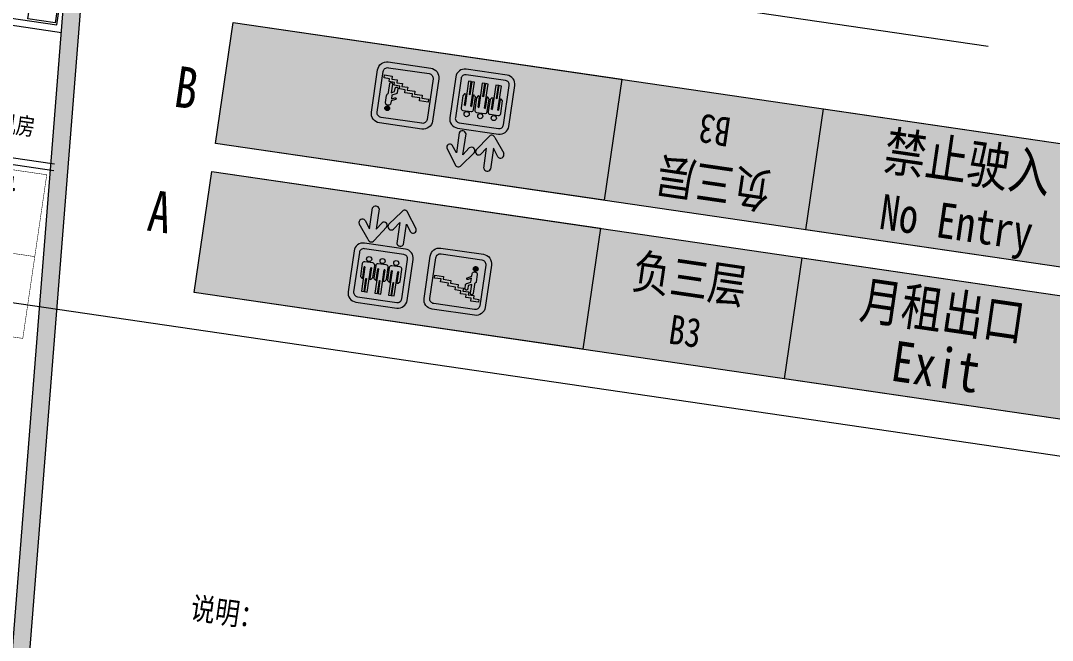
# Model space of a CAD drawing. Header units: inches. Extents: x -414268 to 632271, y -366004 to 318730.
# Drawn here: x 198749 to 228684, y 163386 to 181371 of the extents above; entities that cross this region are included whole.
import ezdxf

# ---------------------------------------------------------------- set-up
doc = ezdxf.new("R2010")
doc.units = ezdxf.units.IN
doc.header["$LTSCALE"] = 1200
doc.header["$MEASUREMENT"] = 0
doc.layers.get('0').update_dxf_attribs({"linetype": 'CONTINUOUS', "lineweight": 0})
for name, color, linetype, lineweight in [('0--挡车架', 7, 'CONTINUOUS', 0), ('0--灯箱字(黄底黑字)', 7, 'CONTINUOUS', 0), ('0-增加车位', 6, 'CONTINUOUS', 0), ('0－－车位', 4, 'CONTINUOUS', 0), ('COLUMN', 7, 'CONTINUOUS', 0), ('HATCH', 7, 'CONTINUOUS', 0), ('LEE-KT1', 7, 'CONTINUOUS', 0), ('PUB_TEXT', 7, 'CONTINUOUS', 0), ('WALL', 7, 'CONTINUOUS', 0)]:
    doc.layers.add(name, color=color, linetype=linetype, lineweight=lineweight)
doc.layers.add('0--灯箱--字', color=7, linetype='CONTINUOUS', lineweight=0, true_color=0xf7f7f7)
doc.layers.add('0-栋牌字体', color=7, linetype='CONTINUOUS', lineweight=0, true_color=0xf7f7f7)
doc.styles.add('-宋体', font='', dxfattribs={"width": 0.8})
doc.styles.add('-黑体', font='simhei.ttf', dxfattribs={"width": 0.8})
doc.styles.get('-宋体').set_extended_font_data('SimSun')

# ---------------------------------------------------------------- blocks, each defined once
blk = doc.blocks.new('A$C6F4820FC')
at = {"layer": '0--挡车架'}
h = blk.add_hatch(color=256, dxfattribs=at)
h.paths.add_polyline_path([(2018, 79, 0.395204), (2018, 169), (1617, 169), (1617, 79), (1684, 79)])
h.paths.add_polyline_path([(819, 169), (819, 79), (1217, 79), (1217, 169)])
h.paths.add_polyline_path([(418, 79), (418, 169), (351, 169), (18, 169, 0.395204), (18, 79)])
h = blk.add_hatch(color=256, dxfattribs=at)
h.paths.add_polyline_path([(1617, 169), (1684, 169), (1684, 249), (1617, 249)])
h.paths.add_polyline_path([(1639, 209, -1), (1663, 209, -1)], flags=16)
h.paths.add_polyline_path([(1617, 0), (1684, 0), (1684, 79), (1617, 79)])
h.paths.add_polyline_path([(1639, 40, -1), (1663, 40, -1)], flags=16)
h.paths.add_polyline_path([(351, 249), (351, 169), (418, 169), (418, 249)])
h.paths.add_polyline_path([(397, 209, 1), (372, 209, 1)], flags=16)
h.paths.add_polyline_path([(418, 79), (351, 79), (351, 0), (418, 0)])
h.paths.add_polyline_path([(372, 40, -1), (397, 40, -1)], flags=16)
h = blk.add_hatch(color=40, dxfattribs=at)
h.paths.add_polyline_path([(1217, 169), (1217, 79), (1617, 79), (1617, 169)])
h.paths.add_polyline_path([(819, 79), (819, 169), (418, 169), (418, 79)])
for p, q in [((18, 169), (418, 169)), ((18, 79), (418, 79)), ((819, 169), (1217, 169)), ((819, 79), (1217, 79)), ((1617, 169), (2018, 169)), ((1617, 79), (2018, 79))]:
    blk.add_line(p, q, dxfattribs=at)
for points in [[(418, 169), (351, 169), (351, 249), (418, 249)], [(418, 79), (351, 79), (351, 0), (418, 0)], [(1617, 169), (1684, 169), (1684, 249), (1617, 249)], [(1617, 79), (1684, 79), (1684, 0), (1617, 0)]]:
    blk.add_lwpolyline(points, close=True, dxfattribs=at)
at = {"layer": '0--挡车架', "color": 0}
for points in [[(819, 169), (819, 79), (418, 79), (418, 169)], [(1617, 169), (1617, 79), (1217, 79), (1217, 169)]]:
    blk.add_lwpolyline(points, close=True, dxfattribs=at)
at = {"layer": '0--挡车架'}
for centre in [(385, 209), (385, 40), (1651, 209), (1651, 40)]:
    blk.add_circle(centre, 12.1, dxfattribs=at)
for centre, start, end in [((66, 124), 136.8717, 223.1283), ((1970, 124), 316.8717, 43.1283)]:
    blk.add_arc(centre, 65.8, start, end, dxfattribs=at)
blk = doc.blocks.new('A$C001A7B1A')
at = {"layer": '0－－车位', "const_width": 15}
blk.add_lwpolyline([(2407, 5308), (7, 5308), (7, 7), (2407, 7)], close=True, dxfattribs=at)
at = {"layer": '0--挡车架'}
blk.add_blockref('A$C6F4820FC', (190, 883), dxfattribs=at)
blk = doc.blocks.new('A$C27BC456A')
blk.add_hatch(color=250).paths.add_polyline_path([(14885, 112856), (14885, 114956), (8330, 114956), (8330, 112856)])
at = {"color": 250}
blk.add_lwpolyline([(8330, 114956), (14885, 114956), (14885, 112856), (8330, 112856), (8330, 114956)], dxfattribs=at)
blk = doc.blocks.new('A$C744A17C1')
at = {"true_color": 0xf7f7f7}
h = blk.add_hatch(color=7, dxfattribs=at)
edge = h.paths.add_edge_path()
edge.add_line((-3036, 95701), (-4283, 95701))
edge.add_arc((-4283, 95427), 273, 90, 180)
edge.add_line((-4556, 95427), (-4556, 94185))
edge.add_arc((-4283, 94185), 273, 180, 270)
edge.add_line((-4283, 93912), (-3036, 93912))
edge.add_arc((-3036, 94185), 273, 270, 360)
edge.add_line((-2763, 94185), (-2763, 95427))
edge.add_arc((-3036, 95427), 273, 0, 90)
edge = h.paths.add_edge_path(flags=16)
edge.add_line((-3061, 95535), (-4258, 95535))
edge.add_arc((-4258, 95403), 132, 90, 180)
edge.add_line((-4390, 95403), (-4390, 94210))
edge.add_arc((-4258, 94210), 132, 180, 270)
edge.add_line((-4258, 94078), (-3061, 94078))
edge.add_arc((-3061, 94210), 132, 270, 360)
edge.add_line((-2928, 94210), (-2928, 95403))
edge.add_arc((-3061, 95403), 132, 0, 90)
for points in [[(-4106, 95186), (-4093, 95189), (-4081, 95195), (-4071, 95203), (-4063, 95213), (-4056, 95224), (-4052, 95236), (-4051, 95250), (-4052, 95263), (-4056, 95275), (-4063, 95286), (-4071, 95296), (-4081, 95304), (-4093, 95310), (-4106, 95314), (-4119, 95315), (-4134, 95314), (-4146, 95310), (-4158, 95304), (-4168, 95296), (-4176, 95286), (-4182, 95275), (-4187, 95263), (-4188, 95250), (-4187, 95236), (-4182, 95224), (-4176, 95213), (-4168, 95203), (-4158, 95195), (-4146, 95189), (-4133, 95186), (-4119, 95184)], [(-4150, 94529), (-4150, 94521), (-4147, 94514), (-4143, 94507), (-4138, 94502), (-4126, 94495), (-4111, 94492), (-4097, 94495), (-4091, 94497), (-4085, 94502), (-4080, 94507), (-4076, 94514), (-4074, 94521), (-4073, 94530), (-4073, 94786), (-3976, 94739), (-3975, 94643), (-3974, 94633), (-3972, 94625), (-3968, 94617), (-3963, 94612), (-3957, 94607), (-3951, 94604), (-3936, 94601), (-3922, 94603), (-3916, 94606), (-3910, 94611), (-3905, 94616), (-3901, 94623), (-3898, 94631), (-3898, 94641), (-3898, 94756), (-3900, 94770), (-3905, 94780), (-3913, 94789), (-3922, 94795), (-3922, 94795), (-4039, 94850), (-4039, 94962), (-3945, 94916), (-3932, 94912), (-3920, 94914), (-3911, 94919), (-3905, 94927), (-3902, 94936), (-3904, 94946), (-3910, 94955), (-3915, 94960), (-3922, 94963), (-4039, 95021), (-4039, 95091), (-4041, 95107), (-4046, 95120), (-4053, 95132), (-4063, 95141), (-4074, 95148), (-4086, 95154), (-4100, 95156), (-4114, 95158), (-4128, 95157), (-4142, 95154), (-4155, 95148), (-4166, 95141), (-4175, 95132), (-4183, 95121), (-4188, 95108), (-4190, 95093), (-4190, 94884), (-4189, 94874), (-4186, 94864), (-4177, 94847), (-4164, 94833), (-4150, 94822), (-4150, 94794)]]:
    blk.add_hatch(color=256).paths.add_polyline_path(points)
blk.add_hatch(color=7, dxfattribs=at).paths.add_polyline_path([(-2973, 94899), (-3229, 94898), (-3229, 94814), (-3456, 94813), (-3456, 94729), (-3683, 94728), (-3683, 94643), (-3849, 94643), (-3848, 94559), (-4016, 94558), (-4016, 94474), (-4177, 94473), (-4177, 94389), (-4338, 94388), (-4337, 94303), (-4113, 94304), (-4113, 94389), (-3952, 94389), (-3952, 94474), (-3789, 94474), (-3789, 94559), (-3621, 94559), (-3621, 94636), (-3621, 94644), (-3394, 94644), (-3395, 94729), (-3167, 94729), (-3168, 94814), (-2973, 94814)])
at = {"color": 7, "lineweight": 0, "ltscale": 5, "true_color": 0xf7f7f7}
for points in [[(-3036, 95701), (-4283, 95701, 0.414214), (-4556, 95427), (-4556, 94185, 0.414214), (-4283, 93912), (-3036, 93912, 0.414214), (-2763, 94185), (-2763, 95427, 0.414214)], [(-3061, 95535), (-4258, 95535, 0.414214), (-4390, 95403), (-4390, 94210, 0.414214), (-4258, 94078), (-3061, 94078, 0.414214), (-2928, 94210), (-2928, 95403, 0.414214)]]:
    blk.add_lwpolyline(points, format="xyb", close=True, dxfattribs=at)
at = {"color": 7, "true_color": 0xf7f7f7}
blk.add_lwpolyline([(-2972, 94814), (-2973, 94899), (-3229, 94898), (-3229, 94814), (-3456, 94813), (-3456, 94729), (-3683, 94728), (-3683, 94643), (-3849, 94643), (-3848, 94559), (-4016, 94558), (-4016, 94474), (-4177, 94473), (-4177, 94389), (-4338, 94388), (-4337, 94303), (-4113, 94304), (-4113, 94389), (-3952, 94389), (-3952, 94474), (-3789, 94474), (-3789, 94559), (-3621, 94559), (-3621, 94636), (-3621, 94644), (-3394, 94644), (-3395, 94729), (-3167, 94729), (-3168, 94814), (-2973, 94814), (-2973, 94899)], dxfattribs=at)
at = {"layer": '0-栋牌字体', "linetype": 'ByBlock'}
for points in [[(-4106, 95186), (-4093, 95189), (-4081, 95195), (-4071, 95203), (-4063, 95213), (-4056, 95224), (-4052, 95236), (-4051, 95250), (-4052, 95263), (-4056, 95275), (-4063, 95286), (-4071, 95296), (-4081, 95304), (-4093, 95310), (-4106, 95314), (-4119, 95315), (-4134, 95314), (-4146, 95310), (-4158, 95304), (-4168, 95296), (-4176, 95286), (-4182, 95275), (-4187, 95263), (-4188, 95250), (-4187, 95236), (-4182, 95224), (-4176, 95213), (-4168, 95203), (-4158, 95195), (-4146, 95189), (-4133, 95186), (-4119, 95184)], [(-4150, 94529), (-4150, 94521), (-4147, 94514), (-4143, 94507), (-4138, 94502), (-4126, 94495), (-4111, 94492), (-4097, 94495), (-4091, 94497), (-4085, 94502), (-4080, 94507), (-4076, 94514), (-4074, 94521), (-4073, 94530), (-4073, 94786), (-3976, 94739), (-3975, 94643), (-3974, 94633), (-3972, 94625), (-3968, 94617), (-3963, 94612), (-3957, 94607), (-3951, 94604), (-3936, 94601), (-3922, 94603), (-3916, 94606), (-3910, 94611), (-3905, 94616), (-3901, 94623), (-3898, 94631), (-3898, 94641), (-3898, 94756), (-3900, 94770), (-3905, 94780), (-3913, 94789), (-3922, 94795), (-3922, 94795), (-4039, 94850), (-4039, 94962), (-3945, 94916), (-3932, 94912), (-3920, 94914), (-3911, 94919), (-3905, 94927), (-3902, 94936), (-3904, 94946), (-3910, 94955), (-3915, 94960), (-3922, 94963), (-4039, 95021), (-4039, 95091), (-4041, 95107), (-4046, 95120), (-4053, 95132), (-4063, 95141), (-4074, 95148), (-4086, 95154), (-4100, 95156), (-4114, 95158), (-4128, 95157), (-4142, 95154), (-4155, 95148), (-4166, 95141), (-4175, 95132), (-4183, 95121), (-4188, 95108), (-4190, 95093), (-4190, 94884), (-4189, 94874), (-4186, 94864), (-4177, 94847), (-4164, 94833), (-4150, 94822), (-4150, 94794)]]:
    blk.add_lwpolyline(points, close=True, dxfattribs=at)

msp = doc.modelspace()

# ---------------------------------------------------------------- hatches: boundary and pattern name
for points in [[(216195.3, 179668.2), (204916.3, 181317.8), (204402.8, 177806.1), (215681.7, 176156.5)], [(215062.1, 171833.2), (215575.7, 175344.9), (204296.7, 176994.4), (203783.2, 173482.8)], [(220914.8, 170977.2), (231876.3, 169374.1), (232389.9, 172885.8), (221428.4, 174488.9)]]:
    msp.add_hatch(color=250).paths.add_polyline_path(points)
at = {"lineweight": 0, "ltscale": 5, "true_color": 0xf7f7f7}
h = msp.add_hatch(color=7, dxfattribs=at)
edge = h.paths.add_edge_path(flags=0)
edge.add_arc((212477.4, 178542.7), 74, 351.6794, 711.6794, ccw=False)
edge = h.paths.add_edge_path(flags=0)
edge.add_arc((212085.7, 178599.9), 74, 351.6794, 711.6794, ccw=False)
edge = h.paths.add_edge_path(flags=0)
edge.add_arc((211690.2, 178657.8), 74, 351.6794, 711.6794, ccw=False)
edge = h.paths.add_edge_path()
edge.add_line((211423.6, 178252.9), (212614.7, 178078.7))
edge.add_arc((212652.9, 178339.8), 263.9, 621.6794, 711.6794)
edge.add_line((212914, 178301.6), (213087.6, 179488.6))
edge.add_arc((212826.5, 179526.8), 263.9, 711.6794, 801.6794)
edge.add_line((212864.6, 179787.9), (211673.6, 179962.1))
edge.add_arc((211635.4, 179701), 263.9, 441.6794, 531.6794)
edge.add_line((211374.3, 179739.2), (211200.7, 178552.2))
edge.add_arc((211461.8, 178514), 263.9, 531.6794, 621.6794)
edge = h.paths.add_edge_path(flags=16)
edge.add_line((211470.5, 178407.7), (212614.1, 178240.4))
edge.add_arc((212632.6, 178367), 128, 621.6794, 711.6794)
edge.add_line((212759.2, 178348.5), (212925.9, 179488))
edge.add_arc((212799.2, 179506.6), 128, 711.6794, 801.6794)
edge.add_line((212817.8, 179633.2), (211674.2, 179800.4))
edge.add_arc((211655.7, 179673.8), 128, 441.6794, 531.6794)
edge.add_line((211529, 179692.3), (211362.4, 178552.8))
edge.add_arc((211489, 178534.3), 128, 531.6794, 621.6794)
edge = h.paths.add_edge_path(flags=0)
edge.add_line((212599.5, 178770.9), (212617.5, 178768.3))
edge.add_line((212617.5, 178768.3), (212664.1, 179086.6))
edge.add_arc((212672, 179085.5), 8, 441.6794, 531.6794, ccw=False)
edge.add_line((212673.1, 179093.4), (212689.8, 179091))
edge.add_arc((212688.6, 179083.1), 8, 399.75941, 441.6794, ccw=False)
edge.add_line((212694.8, 179088.2), (212703, 179078.2))
edge.add_line((212703, 179078.2), (212730, 179045.8))
edge.add_arc((212723.9, 179040.6), 8, 351.6794, 399.75941, ccw=False)
edge.add_line((212731.8, 179039.5), (212678, 178671.9))
edge.add_arc((212614.7, 178681.2), 64, 621.6794, 711.6794, ccw=False)
edge.add_line((212605.5, 178617.9), (212370.2, 178652.3))
edge.add_arc((212379.4, 178715.6), 64, 531.6794, 621.6794, ccw=False)
edge.add_line((212316.1, 178724.9), (212367.7, 179077.6))
edge.add_line((212367.7, 179077.6), (212417.8, 179127.4))
edge.add_arc((212423.4, 179121.8), 8, 441.6794, 494.85909, ccw=False)
edge.add_line((212424.6, 179129.7), (212451.6, 179125.7))
edge.add_arc((212450.4, 179117.8), 8, 351.6794, 441.6794, ccw=False)
edge.add_line((212458.3, 179116.7), (212411.7, 178798))
edge.add_line((212411.7, 178798), (212430.9, 178795.2))
edge.add_line((212430.9, 178795.2), (212533.7, 179497.9))
edge.add_line((212533.7, 179497.9), (212610.6, 179486.7))
edge.add_line((212610.6, 179486.7), (212555.2, 179108.3))
edge.add_line((212555.2, 179108.3), (212569.8, 179106.2))
edge.add_line((212569.8, 179106.2), (212625.1, 179484.6))
edge.add_line((212625.1, 179484.6), (212702.2, 179473.3))
edge.add_line((212702.2, 179473.3), (212599.5, 178770.9))
edge = h.paths.add_edge_path(flags=0)
edge.add_line((212207.8, 178828.2), (212225.9, 178825.6))
edge.add_line((212225.9, 178825.6), (212272.4, 179143.9))
edge.add_arc((212280.4, 179142.8), 8, 441.6794, 531.6794, ccw=False)
edge.add_line((212281.5, 179150.7), (212298.2, 179148.2))
edge.add_arc((212297, 179140.3), 8, 399.75941, 441.6794, ccw=False)
edge.add_line((212303.1, 179145.4), (212311.4, 179135.5))
edge.add_line((212311.4, 179135.5), (212338.4, 179103))
edge.add_arc((212332.3, 179097.9), 8, 351.6794, 399.75941, ccw=False)
edge.add_line((212340.2, 179096.8), (212286.4, 178729.2))
edge.add_arc((212223.1, 178738.5), 64, 621.6794, 711.6794, ccw=False)
edge.add_line((212213.9, 178675.2), (211978.5, 178709.6))
edge.add_arc((211987.8, 178772.9), 64, 531.6794, 621.6794, ccw=False)
edge.add_line((211924.5, 178782.1), (211976.1, 179134.9))
edge.add_line((211976.1, 179134.9), (212026.2, 179184.7))
edge.add_arc((212031.8, 179179), 8, 441.6794, 494.85909, ccw=False)
edge.add_line((212033, 179186.9), (212060, 179183))
edge.add_arc((212058.8, 179175.1), 8, 351.6794, 441.6794, ccw=False)
edge.add_line((212066.7, 179173.9), (212020.1, 178855.2))
edge.add_line((212020.1, 178855.2), (212039.3, 178852.4))
edge.add_line((212039.3, 178852.4), (212142.1, 179555.2))
edge.add_line((212142.1, 179555.2), (212219, 179544))
edge.add_line((212219, 179544), (212163.6, 179165.6))
edge.add_line((212163.6, 179165.6), (212178.2, 179163.5))
edge.add_line((212178.2, 179163.5), (212233.5, 179541.8))
edge.add_line((212233.5, 179541.8), (212310.6, 179530.6))
edge.add_line((212310.6, 179530.6), (212207.8, 178828.2))
edge = h.paths.add_edge_path(flags=0)
edge.add_line((211812.7, 178886), (211830.7, 178883.3))
edge.add_line((211830.7, 178883.3), (211877.3, 179201.7))
edge.add_arc((211885.2, 179200.6), 8, 441.6794, 531.6794, ccw=False)
edge.add_line((211886.3, 179208.5), (211903, 179206))
edge.add_arc((211901.8, 179198.1), 8, 399.75941, 441.6794, ccw=False)
edge.add_line((211908, 179203.2), (211916.3, 179193.3))
edge.add_line((211916.3, 179193.3), (211943.2, 179160.8))
edge.add_arc((211937.1, 179155.7), 8, 351.6794, 399.75941, ccw=False)
edge.add_line((211945, 179154.6), (211891.3, 178787))
edge.add_arc((211828, 178796.3), 64, 621.6794, 711.6794, ccw=False)
edge.add_line((211818.7, 178733), (211583.4, 178767.4))
edge.add_arc((211592.6, 178830.7), 64, 531.6794, 621.6794, ccw=False)
edge.add_line((211529.3, 178839.9), (211580.9, 179192.7))
edge.add_line((211580.9, 179192.7), (211631, 179242.5))
edge.add_arc((211636.6, 179236.8), 8, 441.6794, 494.85909, ccw=False)
edge.add_line((211637.8, 179244.7), (211664.8, 179240.8))
edge.add_arc((211663.6, 179232.9), 8, 351.6794, 441.6794, ccw=False)
edge.add_line((211671.5, 179231.7), (211624.9, 178913))
edge.add_line((211624.9, 178913), (211644.1, 178910.2))
edge.add_line((211644.1, 178910.2), (211746.9, 179613))
edge.add_line((211746.9, 179613), (211823.8, 179601.8))
edge.add_line((211823.8, 179601.8), (211768.5, 179223.4))
edge.add_line((211768.5, 179223.4), (211783, 179221.2))
edge.add_line((211783, 179221.2), (211838.3, 179599.6))
edge.add_line((211838.3, 179599.6), (211915.4, 179588.4))
edge.add_line((211915.4, 179588.4), (211812.7, 178886))
at = {"lineweight": 0, "ltscale": 5}
for points in [[(221534.4, 175300.6), (215681.7, 176156.5), (216195.3, 179668.2), (222048, 178812.2)], [(215575.7, 175344.9), (221428.4, 174488.9), (220914.8, 170977.2), (215062.1, 171833.2)]]:
    msp.add_hatch(color=152, dxfattribs=at).paths.add_polyline_path(points)
at = {"lineweight": 0, "ltscale": 5, "true_color": 0xf7f7f7}
for points in [[(211530, 177169.7, -0.6624751), (211356.7, 177195), (211116.6, 177667.2, -0.8769134), (211273.8, 177753), (211390.8, 177531.1), (211476.1, 178114.3, -0.7104157), (211672, 178085.7), (211583, 177477.4), (211767.7, 177676.3, -0.9042848), (211906.6, 177532.1)], [(212764.4, 177520.4, -0.9042848), (212590, 177422), (212470, 177665.5), (212381, 177057.2, -0.7104157), (212185.1, 177085.9), (212270.4, 177669), (212094.8, 177490, -0.8769134), (211968.7, 177617.2), (212334, 178000.8, -0.6624751), (212507.3, 177975.5)], [(208573.2, 175472.4, -0.9042848), (208747.5, 175570.9), (208867.5, 175327.4), (208956.5, 175935.7, -0.7104157), (209152.4, 175907), (209067.1, 175323.9), (209242.7, 175502.9, -0.8769134), (209368.8, 175375.7), (209003.5, 174992.1, -0.6624751), (208830.2, 175017.4)], [(209807.5, 175823.2, -0.6624751), (209980.8, 175797.8), (210221, 175325.7, -0.8769134), (210063.7, 175239.9), (209946.8, 175461.7), (209861.5, 174878.6, -0.7104157), (209665.6, 174907.2), (209754.5, 175515.5), (209569.8, 175316.6, -0.9042848), (209431, 175460.8)]]:
    msp.add_hatch(color=7, dxfattribs=at).paths.add_polyline_path(points)
h = msp.add_hatch(color=7, dxfattribs=at)
edge = h.paths.add_edge_path(flags=0)
edge.add_arc((208860.2, 174450.2), 74, 531.6794, 891.6794, ccw=False)
edge = h.paths.add_edge_path(flags=0)
edge.add_arc((209251.8, 174392.9), 74, 531.6794, 891.6794, ccw=False)
edge = h.paths.add_edge_path(flags=0)
edge.add_arc((209647.3, 174335.1), 74, 531.6794, 891.6794, ccw=False)
edge = h.paths.add_edge_path()
edge.add_line((209913.9, 174740), (208722.8, 174914.2))
edge.add_arc((208684.7, 174653.1), 263.9, 801.6794, 891.6794)
edge.add_line((208423.5, 174691.3), (208249.9, 173504.3))
edge.add_arc((208511.1, 173466.1), 263.9, 891.6794, 981.6794)
edge.add_line((208472.9, 173204.9), (209663.9, 173030.7))
edge.add_arc((209702.1, 173291.9), 263.9, 621.6794, 711.6794)
edge.add_line((209963.3, 173253.7), (210136.9, 174440.7))
edge.add_arc((209875.7, 174478.9), 263.9, 711.6794, 801.6794)
edge = h.paths.add_edge_path(flags=16)
edge.add_line((209867, 174585.2), (208723.4, 174752.5))
edge.add_arc((208704.9, 174625.9), 128, 801.6794, 891.6794)
edge.add_line((208578.3, 174644.4), (208411.7, 173504.8))
edge.add_arc((208538.3, 173486.3), 128, 891.6794, 981.6794)
edge.add_line((208519.8, 173359.7), (209663.3, 173192.5))
edge.add_arc((209681.9, 173319.1), 128, 621.6794, 711.6794)
edge.add_line((209808.5, 173300.6), (209975.1, 174440.1))
edge.add_arc((209848.5, 174458.6), 128, 711.6794, 801.6794)
edge = h.paths.add_edge_path(flags=0)
edge.add_line((208738.1, 174222), (208720, 174224.6))
edge.add_line((208720, 174224.6), (208673.5, 173906.2))
edge.add_arc((208665.5, 173907.4), 8, 621.6794, 711.6794, ccw=False)
edge.add_line((208664.4, 173899.5), (208647.8, 173901.9))
edge.add_arc((208648.9, 173909.8), 8, 579.75941, 621.6794, ccw=False)
edge.add_line((208642.8, 173904.7), (208634.5, 173914.7))
edge.add_line((208634.5, 173914.7), (208607.5, 173947.1))
edge.add_arc((208613.6, 173952.2), 8, 531.6794, 579.75941, ccw=False)
edge.add_line((208605.7, 173953.4), (208659.5, 174320.9))
edge.add_arc((208722.8, 174311.7), 64, 801.6794, 891.6794, ccw=False)
edge.add_line((208732, 174375), (208967.4, 174340.6))
edge.add_arc((208958.1, 174277.3), 64, 711.6794, 801.6794, ccw=False)
edge.add_line((209021.4, 174268), (208969.8, 173915.3))
edge.add_line((208969.8, 173915.3), (208919.7, 173865.5))
edge.add_arc((208914.1, 173871.1), 8, 621.6794, 674.85909, ccw=False)
edge.add_line((208912.9, 173863.2), (208885.9, 173867.2))
edge.add_arc((208887.1, 173875.1), 8, 531.6794, 621.6794, ccw=False)
edge.add_line((208879.2, 173876.2), (208925.8, 174194.9))
edge.add_line((208925.8, 174194.9), (208906.6, 174197.7))
edge.add_line((208906.6, 174197.7), (208803.8, 173494.9))
edge.add_line((208803.8, 173494.9), (208726.9, 173506.2))
edge.add_line((208726.9, 173506.2), (208782.3, 173884.6))
edge.add_line((208782.3, 173884.6), (208767.7, 173886.7))
edge.add_line((208767.7, 173886.7), (208712.4, 173508.3))
edge.add_line((208712.4, 173508.3), (208635.3, 173519.6))
edge.add_line((208635.3, 173519.6), (208738.1, 174222))
edge = h.paths.add_edge_path(flags=0)
edge.add_line((209129.7, 174164.7), (209111.6, 174167.3))
edge.add_line((209111.6, 174167.3), (209065.1, 173849))
edge.add_arc((209057.2, 173850.1), 8, 621.6794, 711.6794, ccw=False)
edge.add_line((209056, 173842.2), (209039.4, 173844.6))
edge.add_arc((209040.5, 173852.6), 8, 579.75941, 621.6794, ccw=False)
edge.add_line((209034.4, 173847.4), (209026.1, 173857.4))
edge.add_line((209026.1, 173857.4), (208999.1, 173889.8))
edge.add_arc((209005.2, 173895), 8, 531.6794, 579.75941, ccw=False)
edge.add_line((208997.3, 173896.1), (209051.1, 174263.7))
edge.add_arc((209114.4, 174254.4), 64, 801.6794, 891.6794, ccw=False)
edge.add_line((209123.6, 174317.7), (209359, 174283.3))
edge.add_arc((209349.7, 174220), 64, 711.6794, 801.6794, ccw=False)
edge.add_line((209413, 174210.7), (209361.4, 173858))
edge.add_line((209361.4, 173858), (209311.3, 173808.2))
edge.add_arc((209305.7, 173813.9), 8, 621.6794, 674.85909, ccw=False)
edge.add_line((209304.5, 173805.9), (209277.6, 173809.9))
edge.add_arc((209278.7, 173817.8), 8, 531.6794, 621.6794, ccw=False)
edge.add_line((209270.8, 173819), (209317.4, 174137.6))
edge.add_line((209317.4, 174137.6), (209298.2, 174140.4))
edge.add_line((209298.2, 174140.4), (209195.4, 173437.7))
edge.add_line((209195.4, 173437.7), (209118.5, 173448.9))
edge.add_line((209118.5, 173448.9), (209173.9, 173827.3))
edge.add_line((209173.9, 173827.3), (209159.3, 173829.4))
edge.add_line((209159.3, 173829.4), (209104, 173451))
edge.add_line((209104, 173451), (209027, 173462.3))
edge.add_line((209027, 173462.3), (209129.7, 174164.7))
edge = h.paths.add_edge_path(flags=0)
edge.add_line((209524.9, 174106.9), (209506.8, 174109.5))
edge.add_line((209506.8, 174109.5), (209460.2, 173791.2))
edge.add_arc((209452.3, 173792.3), 8, 621.6794, 711.6794, ccw=False)
edge.add_line((209451.2, 173784.4), (209434.5, 173786.9))
edge.add_arc((209435.7, 173794.8), 8, 579.75941, 621.6794, ccw=False)
edge.add_line((209429.5, 173789.7), (209421.3, 173799.6))
edge.add_line((209421.3, 173799.6), (209394.3, 173832.1))
edge.add_arc((209400.4, 173837.2), 8, 531.6794, 579.75941, ccw=False)
edge.add_line((209392.5, 173838.3), (209446.3, 174205.9))
edge.add_arc((209509.6, 174196.6), 64, 801.6794, 891.6794, ccw=False)
edge.add_line((209518.8, 174259.9), (209754.1, 174225.5))
edge.add_arc((209744.9, 174162.2), 64, 711.6794, 801.6794, ccw=False)
edge.add_line((209808.2, 174152.9), (209756.6, 173800.2))
edge.add_line((209756.6, 173800.2), (209706.5, 173750.4))
edge.add_arc((209700.9, 173756.1), 8, 621.6794, 674.85909, ccw=False)
edge.add_line((209699.7, 173748.1), (209672.7, 173752.1))
edge.add_arc((209673.9, 173760), 8, 531.6794, 621.6794, ccw=False)
edge.add_line((209666, 173761.2), (209712.6, 174079.8))
edge.add_line((209712.6, 174079.8), (209693.4, 174082.6))
edge.add_line((209693.4, 174082.6), (209590.6, 173379.9))
edge.add_line((209590.6, 173379.9), (209513.7, 173391.1))
edge.add_line((209513.7, 173391.1), (209569.1, 173769.5))
edge.add_line((209569.1, 173769.5), (209554.5, 173771.6))
edge.add_line((209554.5, 173771.6), (209499.2, 173393.3))
edge.add_line((209499.2, 173393.3), (209422.1, 173404.5))
edge.add_line((209422.1, 173404.5), (209524.9, 174106.9))
at = {"layer": '0--灯箱--字'}
for points in [[(205476.2, 179584.9), (205972.8, 178964.6), (206466.2, 178892.4), (206133.4, 179308.1), (207273, 179141.4), (207324.7, 179495.3), (206185.2, 179662), (206623, 179964.9), (206129.7, 180037.1)], [(204844.2, 175263.4), (205340.8, 174643.1), (205834.1, 174570.9), (205501.4, 174986.5), (206640.9, 174819.9), (206692.7, 175173.8), (205553.2, 175340.5), (205991, 175643.4), (205497.7, 175715.5)]]:
    msp.add_hatch(color=256, dxfattribs=at).paths.add_polyline_path(points)
at = {"layer": 'HATCH'}
h = msp.add_hatch(color=256, dxfattribs=at)
edge = h.paths.add_edge_path()
edge.add_line((194597.4, 107341.2), (200599.8, 183104.9))
edge.add_line((200599.8, 183104.9), (125182.7, 194134.8))
edge.add_arc((122486.1, 278690), 84598.2, 258.82023, 271.826634, ccw=False)
edge.add_arc((860898.9, 150283.3), 756180.3, 176.5569181, 182.0416388)
edge.add_arc((115192.3, 123700), 10000, 182.04164, 261.67951)
edge.add_line((113745.2, 113805.3), (188891.3, 102815.2))
edge.add_line((188891.3, 102815.2), (194597.4, 107341.2))
edge = h.paths.add_edge_path(flags=16)
edge.add_line((194116.2, 107597.7), (200064.4, 182677.9))
edge.add_line((200064.4, 182677.9), (125154.2, 193633.7))
edge.add_arc((122486.1, 278690), 85098.2, 259.205676, 271.796702, ccw=False)
edge.add_arc((860898.9, 150283.3), 755680.3, 176.6001817, 182.0416388)
edge.add_arc((115192.3, 123700), 9500, 182.04164, 261.67951)
edge.add_line((113817.5, 114300), (188749.8, 103341.2))
edge.add_line((188749.8, 103341.2), (194116.2, 107597.7))

# ---------------------------------------------------------------- linework, layer by layer
at = {"color": 7, "lineweight": 0, "ltscale": 5, "true_color": 0xf7f7f7}
for p, q in [((211746.9, 179613), (211644.1, 178910.2)), ((211823.8, 179601.8), (211746.9, 179613)), ((211768.5, 179223.4), (211823.8, 179601.8)), ((211838.3, 179599.6), (211783, 179221.2)), ((211812.7, 178886), (211915.4, 179588.4)), ((211915.4, 179588.4), (211838.3, 179599.6)), ((212142.1, 179555.2), (212039.3, 178852.4)), ((212219, 179544), (212142.1, 179555.2)), ((212163.6, 179165.6), (212219, 179544)), ((212233.5, 179541.8), (212178.2, 179163.5)), ((212207.8, 178828.2), (212310.6, 179530.6)), ((212310.6, 179530.6), (212233.5, 179541.8)), ((212533.7, 179497.9), (212430.9, 178795.2)), ((212610.6, 179486.7), (212533.7, 179497.9)), ((212555.2, 179108.3), (212610.6, 179486.7)), ((212625.1, 179484.6), (212569.8, 179106.2)), ((212599.5, 178770.9), (212702.2, 179473.3)), ((212702.2, 179473.3), (212625.1, 179484.6)), ((211580.9, 179192.7), (211529.3, 178839.9)), ((211631, 179242.5), (211580.9, 179192.7)), ((211624.9, 178913), (211671.5, 179231.7)), ((211664.8, 179240.8), (211637.8, 179244.7)), ((211783, 179221.2), (211768.5, 179223.4)), ((211877.3, 179201.7), (211830.7, 178883.3)), ((211903, 179206), (211886.3, 179208.5)), ((211891.3, 178787), (211945, 179154.6)), ((211916.3, 179193.3), (211908, 179203.2)), ((211943.2, 179160.8), (211916.3, 179193.3)), ((211976.1, 179134.9), (211924.5, 178782.1)), ((212026.2, 179184.7), (211976.1, 179134.9)), ((212020.1, 178855.2), (212066.7, 179173.9)), ((212060, 179183), (212033, 179186.9)), ((212178.2, 179163.5), (212163.6, 179165.6)), ((212272.4, 179143.9), (212225.9, 178825.6)), ((212298.2, 179148.2), (212281.5, 179150.7)), ((212286.4, 178729.2), (212340.2, 179096.8)), ((212311.4, 179135.5), (212303.1, 179145.4)), ((212338.4, 179103), (212311.4, 179135.5)), ((212367.7, 179077.6), (212316.1, 178724.9)), ((212417.8, 179127.4), (212367.7, 179077.6)), ((212411.7, 178798), (212458.3, 179116.7)), ((212451.6, 179125.7), (212424.6, 179129.7)), ((212569.8, 179106.2), (212555.2, 179108.3)), ((212664.1, 179086.6), (212617.5, 178768.3)), ((212689.8, 179091), (212673.1, 179093.4)), ((212678, 178671.9), (212731.8, 179039.5)), ((212703, 179078.2), (212694.8, 179088.2)), ((212730, 179045.8), (212703, 179078.2)), ((211583.4, 178767.4), (211818.7, 178733)), ((211624.9, 178913), (211644.1, 178910.2)), ((211812.7, 178886), (211830.7, 178883.3)), ((212020.1, 178855.2), (212039.3, 178852.4)), ((212207.8, 178828.2), (212225.9, 178825.6)), ((212411.7, 178798), (212430.9, 178795.2)), ((212599.5, 178770.9), (212617.5, 178768.3)), ((211978.5, 178709.6), (212213.9, 178675.2)), ((212370.2, 178652.3), (212605.5, 178617.9)), ((208659.5, 174320.9), (208605.7, 173953.4)), ((208738.1, 174222), (208635.3, 173519.6)), ((208673.5, 173906.2), (208720, 174224.6)), ((208738.1, 174222), (208720, 174224.6)), ((208967.4, 174340.6), (208732, 174375)), ((208969.8, 173915.3), (209021.4, 174268)), ((209051.1, 174263.7), (208997.3, 173896.1)), ((209359, 174283.3), (209123.6, 174317.7)), ((209754.1, 174225.5), (209518.8, 174259.9)), ((208607.5, 173947.1), (208634.5, 173914.7)), ((208803.8, 173494.9), (208906.6, 174197.7)), ((208925.8, 174194.9), (208879.2, 173876.2)), ((208925.8, 174194.9), (208906.6, 174197.7)), ((209129.7, 174164.7), (209027, 173462.3)), ((209065.1, 173849), (209111.6, 174167.3)), ((209129.7, 174164.7), (209111.6, 174167.3)), ((209195.4, 173437.7), (209298.2, 174140.4)), ((209317.4, 174137.6), (209270.8, 173819)), ((209317.4, 174137.6), (209298.2, 174140.4)), ((209361.4, 173858), (209413, 174210.7)), ((209446.3, 174205.9), (209392.5, 173838.3)), ((209524.9, 174106.9), (209422.1, 173404.5)), ((209460.2, 173791.2), (209506.8, 174109.5)), ((209524.9, 174106.9), (209506.8, 174109.5)), ((209590.6, 173379.9), (209693.4, 174082.6)), ((209712.6, 174079.8), (209666, 173761.2)), ((209712.6, 174079.8), (209693.4, 174082.6)), ((209756.6, 173800.2), (209808.2, 174152.9)), ((208634.5, 173914.7), (208642.8, 173904.7)), ((208647.8, 173901.9), (208664.4, 173899.5)), ((208712.4, 173508.3), (208767.7, 173886.7)), ((208782.3, 173884.6), (208726.9, 173506.2)), ((208767.7, 173886.7), (208782.3, 173884.6)), ((208885.9, 173867.2), (208912.9, 173863.2)), ((208919.7, 173865.5), (208969.8, 173915.3)), ((208999.1, 173889.8), (209026.1, 173857.4)), ((209026.1, 173857.4), (209034.4, 173847.4)), ((209039.4, 173844.6), (209056, 173842.2)), ((209104, 173451), (209159.3, 173829.4)), ((209173.9, 173827.3), (209118.5, 173448.9)), ((209159.3, 173829.4), (209173.9, 173827.3)), ((209277.6, 173809.9), (209304.5, 173805.9)), ((209311.3, 173808.2), (209361.4, 173858)), ((209394.3, 173832.1), (209421.3, 173799.6)), ((209421.3, 173799.6), (209429.5, 173789.7)), ((209434.5, 173786.9), (209451.2, 173784.4)), ((209499.2, 173393.3), (209554.5, 173771.6)), ((209569.1, 173769.5), (209513.7, 173391.1)), ((209554.5, 173771.6), (209569.1, 173769.5)), ((209672.7, 173752.1), (209699.7, 173748.1)), ((209706.5, 173750.4), (209756.6, 173800.2)), ((208635.3, 173519.6), (208712.4, 173508.3)), ((208726.9, 173506.2), (208803.8, 173494.9)), ((209027, 173462.3), (209104, 173451)), ((209118.5, 173448.9), (209195.4, 173437.7)), ((209422.1, 173404.5), (209499.2, 173393.3)), ((209513.7, 173391.1), (209590.6, 173379.9))]:
    msp.add_line(p, q, dxfattribs=at)
at = {"color": 6}
for points in [[(179397.8, 178832.8), (198724.4, 184742.1), (226817.5, 180633.4)], [(192475.4, 174068.2), (231723.3, 168328.1)]]:
    msp.add_lwpolyline(points, dxfattribs=at)
at = {"color": 250}
for points in [[(232495.9, 173697.4), (204402.8, 177806.1), (204916.3, 181317.8), (233009.5, 177209.1), (232495.9, 173697.4)], [(215681.7, 176156.5), (204402.8, 177806.1), (204916.3, 181317.8), (216195.3, 179668.2), (215681.7, 176156.5)], [(215681.7, 176156.5), (204402.8, 177806.1), (204916.3, 181317.8), (216195.3, 179668.2), (215681.7, 176156.5)], [(204296.7, 176994.4), (232389.9, 172885.8), (231876.3, 169374.1), (203783.2, 173482.8), (204296.7, 176994.4)], [(204296.7, 176994.4), (215575.7, 175344.9), (215062.1, 171833.2), (203783.2, 173482.8), (204296.7, 176994.4)], [(221428.4, 174488.9), (232389.9, 172885.8), (231876.3, 169374.1), (220914.8, 170977.2), (221428.4, 174488.9)], [(221428.4, 174488.9), (232389.9, 172885.8), (231876.3, 169374.1), (220914.8, 170977.2), (221428.4, 174488.9)]]:
    msp.add_lwpolyline(points, dxfattribs=at)
at = {"color": 7, "lineweight": 0, "ltscale": 5, "true_color": 0xf7f7f7}
for points in [[(211423.6, 178252.9), (212614.7, 178078.7, 0.4142136), (212914, 178301.6), (213087.6, 179488.6, 0.4142136), (212864.6, 179787.9), (211673.6, 179962.1, 0.4142136), (211374.3, 179739.2), (211200.7, 178552.2, 0.4142136)], [(211470.5, 178407.7), (212614.1, 178240.4, 0.4142136), (212759.2, 178348.5), (212925.9, 179488, 0.4142136), (212817.8, 179633.2), (211674.2, 179800.4, 0.4142136), (211529, 179692.3), (211362.4, 178552.8, 0.4142136)], [(209913.9, 174740), (208722.8, 174914.2, 0.4142136), (208423.5, 174691.3), (208249.9, 173504.3, 0.4142136), (208472.9, 173204.9), (209663.9, 173030.7, 0.4142136), (209963.3, 173253.7), (210136.9, 174440.7, 0.4142136)], [(209867, 174585.2), (208723.4, 174752.5, 0.4142136), (208578.3, 174644.4), (208411.7, 173504.8, 0.4142136), (208519.8, 173359.7), (209663.3, 173192.5, 0.4142136), (209808.5, 173300.6), (209975.1, 174440.1, 0.4142136)]]:
    msp.add_lwpolyline(points, format="xyb", close=True, dxfattribs=at)
for centre in [(211690.2, 178657.8), (212085.7, 178599.9), (212477.4, 178542.7), (208860.2, 174450.2), (209251.8, 174392.9), (209647.3, 174335.1)]:
    msp.add_circle(centre, 74, dxfattribs=at)
for centre, radius, start, end in [((211636.6, 179236.8), 8, 81.6794, 134.85909), ((211663.6, 179232.9), 8, 351.6794, 81.6794), ((211885.2, 179200.6), 8, 81.6794, 171.6794), ((211901.8, 179198.1), 8, 39.75941, 81.6794), ((211937.1, 179155.7), 8, 351.6794, 39.75941), ((212031.8, 179179), 8, 81.6794, 134.85909), ((212058.8, 179175.1), 8, 351.6794, 81.6794), ((212280.4, 179142.8), 8, 81.6794, 171.6794), ((212297, 179140.3), 8, 39.75941, 81.6794), ((212332.3, 179097.9), 8, 351.6794, 39.75941), ((212423.4, 179121.8), 8, 81.6794, 134.85909), ((212450.4, 179117.8), 8, 351.6794, 81.6794), ((212672, 179085.5), 8, 81.6794, 171.6794), ((212688.6, 179083.1), 8, 39.75941, 81.6794), ((212723.9, 179040.6), 8, 351.6794, 39.75941), ((211592.6, 178830.7), 64, 171.6794, 261.6794), ((211828, 178796.3), 64, 261.6794, 351.6794), ((211987.8, 178772.9), 64, 171.6794, 261.6794), ((212223.1, 178738.5), 64, 261.6794, 351.6794), ((212379.4, 178715.6), 64, 171.6794, 261.6794), ((212614.7, 178681.2), 64, 261.6794, 351.6794), ((208722.8, 174311.7), 64, 81.6794, 171.6794), ((208958.1, 174277.3), 64, 351.6794, 81.6794), ((209114.4, 174254.4), 64, 81.6794, 171.6794), ((209349.7, 174220), 64, 351.6794, 81.6794), ((209509.6, 174196.6), 64, 81.6794, 171.6794), ((209744.9, 174162.2), 64, 351.6794, 81.6794), ((208613.6, 173952.2), 8, 171.6794, 219.75941), ((208648.9, 173909.8), 8, 219.75941, 261.6794), ((208665.5, 173907.4), 8, 261.6794, 351.6794), ((208887.1, 173875.1), 8, 171.6794, 261.6794), ((208914.1, 173871.1), 8, 261.6794, 314.85909), ((209005.2, 173895), 8, 171.6794, 219.75941), ((209040.5, 173852.6), 8, 219.75941, 261.6794), ((209057.2, 173850.1), 8, 261.6794, 351.6794), ((209278.7, 173817.8), 8, 171.6794, 261.6794), ((209305.7, 173813.9), 8, 261.6794, 314.85909), ((209400.4, 173837.2), 8, 171.6794, 219.75941), ((209435.7, 173794.8), 8, 219.75941, 261.6794), ((209452.3, 173792.3), 8, 261.6794, 351.6794), ((209673.9, 173760), 8, 171.6794, 261.6794), ((209700.9, 173756.1), 8, 261.6794, 314.85909)]:
    msp.add_arc(centre, radius, start, end, dxfattribs=at)
at = {"layer": '0-增加车位', "color": 7, "lineweight": 0, "ltscale": 5, "true_color": 0xf7f7f7}
for points in [[(211476.1, 178114.3), (211390.8, 177531.1)], [(211767.7, 177676.3), (211583, 177477.4), (211672, 178085.7)], [(211968.7, 177617.2), (212334, 178000.8)], [(212507.3, 177975.5), (212507.3, 177975.5), (212764.5, 177520.2), (212764.5, 177520.2)], [(211116.6, 177667.2), (211356.7, 177195)], [(211390.8, 177531.1), (211273.8, 177753)], [(211530, 177169.7), (211530, 177169.7), (211906.8, 177532.3), (211906.8, 177532.3)], [(212270.4, 177669), (212094.8, 177490)], [(212185.1, 177085.9), (212270.4, 177669)], [(212590, 177422), (212470, 177665.5), (212381, 177057.2)], [(208747.5, 175570.9), (208867.5, 175327.4), (208956.5, 175935.7)], [(209152.4, 175907), (209067.1, 175323.9)], [(209807.5, 175823.2), (209807.5, 175823.2), (209430.7, 175460.6), (209430.8, 175460.6)], [(210221, 175325.7), (209980.8, 175797.8)], [(208830.2, 175017.4), (208830.2, 175017.4), (208573, 175472.7), (208573, 175472.7)], [(209067.1, 175323.9), (209242.7, 175502.9)], [(209569.8, 175316.6), (209754.5, 175515.5), (209665.6, 174907.2)], [(209861.5, 174878.6), (209946.8, 175461.7)], [(209946.8, 175461.7), (210063.7, 175239.9)], [(209368.8, 175375.7), (209003.5, 174992.1)]]:
    msp.add_lwpolyline(points, dxfattribs=at)
for centre, radius, start, end in [((211569, 178065.8), 104.8, 10.89823, 152.46057), ((212415.3, 177951.4), 95.1, 14.63244, 148.72636), ((211200.8, 177699.7), 90.3, 36.11254, 201.10437), ((211829.9, 177597.2), 100.6, 319.65325, 128.14349), ((212040.2, 177561.9), 90.3, 142.25443, 307.24626), ((212672.2, 177480), 100.6, 215.21531, 23.70555), ((211448.7, 177219.1), 95.1, 194.63244, 328.72636), ((212288.1, 177105.7), 104.8, 190.89823, 332.46057), ((209049.4, 175887.2), 104.8, 10.89823, 152.46057), ((209888.8, 175773.8), 95.1, 14.63244, 148.72636), ((208665.3, 175512.9), 100.6, 35.21531, 203.70555), ((209297.3, 175431), 90.3, 322.25443, 127.24626), ((209507.6, 175395.7), 100.6, 139.65325, 308.14349), ((210136.7, 175293.1), 90.3, 216.11254, 21.10437), ((208922.2, 175041.4), 95.1, 194.63244, 328.72636), ((209768.5, 174927.1), 104.8, 190.89823, 332.46057)]:
    msp.add_arc(centre, radius, start, end, dxfattribs=at)
at = {"layer": 'COLUMN'}
for points in [[(194597.4, 107341.2), (200599.8, 183104.9), (125182.7, 194134.8, -0.0568122), (106083.5, 195697.2, 0.0239362), (105198.6, 123343.8, 0.3621818), (113745.2, 113805.3), (188891.3, 102815.2)], [(194116.2, 107597.7), (200064.4, 182677.9), (125154.2, 193633.7, -0.0549941), (106548.6, 195097.6, 0.0237473), (105698.3, 123361.6, 0.3621818), (113817.5, 114300), (188749.8, 103341.2)]]:
    msp.add_lwpolyline(points, format="xyb", close=True, dxfattribs=at)
at = {"layer": 'LEE-KT1'}
msp.add_lwpolyline([(198026.6, 182976), (197787.8, 181343.3), (199933.8, 181029.5)], dxfattribs=at)
for points in [[(198014.7, 181512.3), (199795.7, 181251.8), (199969.4, 182439.2), (198188.3, 182699.7)], [(199121.1, 182512.7), (199912.6, 182396.9), (199753.5, 181308.5), (198961.9, 181424.3)]]:
    msp.add_lwpolyline(points, close=True, dxfattribs=at)
at = {"layer": 'WALL'}
for p, q in [((195654.8, 177814.9), (199729.1, 177219)), ((195427.9, 177645.9), (199713.3, 177019.2))]:
    msp.add_line(p, q, dxfattribs=at)

# ---------------------------------------------------------------- block references
at = {"xscale": -1}
for name, p, rotation in [('A$C744A17C1', (227245.4, 272477.2), 171.6793996836047), ('A$C001A7B1A', (199514.7, 176904.2), 81.6793996637859), ('A$C001A7B1A', (199167.4, 174529.5), 81.6793996637859), ('A$C744A17C1', (194092.1, 80515.7), 351.6793996836047)]:
    msp.add_blockref(name, p, dxfattribs=dict(at, rotation=rotation))
at = {"xscale": 1.689999999944121, "yscale": 1.690000000002328, "zscale": 1.68999999998348, "rotation": 171.6793996826179}
msp.add_blockref('A$C27BC456A', (274538.8, 363890.2), dxfattribs=at)

# ---------------------------------------------------------------- texts
at = {"color": 1, "style": '-黑体', "width": 0.8}
for s, p in [('B', (203156.8, 178884.7)), ('A', (202384.9, 175285.9))]:
    msp.add_text(s, height=1190.7, rotation=351.6794, dxfattribs=at).set_placement(p)
at = {"lineweight": 0, "style": '-黑体', "width": 0.8}
msp.add_text('说明：', height=651.44, rotation=351.6794, dxfattribs=at).set_placement((203649.4, 164024.3))
at = {"layer": '0--灯箱字(黄底黑字)', "color": 7, "true_color": 0xffffff, "style": '-宋体', "width": 0.8}
for s, height, rotation, p in [('B3', 845, 171.6794, (219400.2, 178541.9)), ('禁止驶入', 1115.4, 351.6794, (223741.9, 177065.2)), ('负三层', 1014, 171.6794, (220579.8, 176911.9)), ('No Entry', 1022.45, 351.6794, (223625.7, 175336.1)), ('负三层', 1014, 351.6794, (216447.8, 173619.7)), ('月租出口', 1098.5, 351.6794, (223053.3, 172748.9)), ('B3', 845, 351.6794, (217514.5, 172006.2)), (' Exit', 1170, 351.6794, (223330.1, 171023.2))]:
    msp.add_text(s, height=height, rotation=rotation, dxfattribs=at).set_placement(p)
at = {"layer": 'PUB_TEXT', "style": '-黑体', "width": 0.8}
msp.add_text('排风机房', height=500, rotation=351.6794, dxfattribs=at).set_placement((196968.1, 178340.4))

doc.saveas('drawing.dxf')
